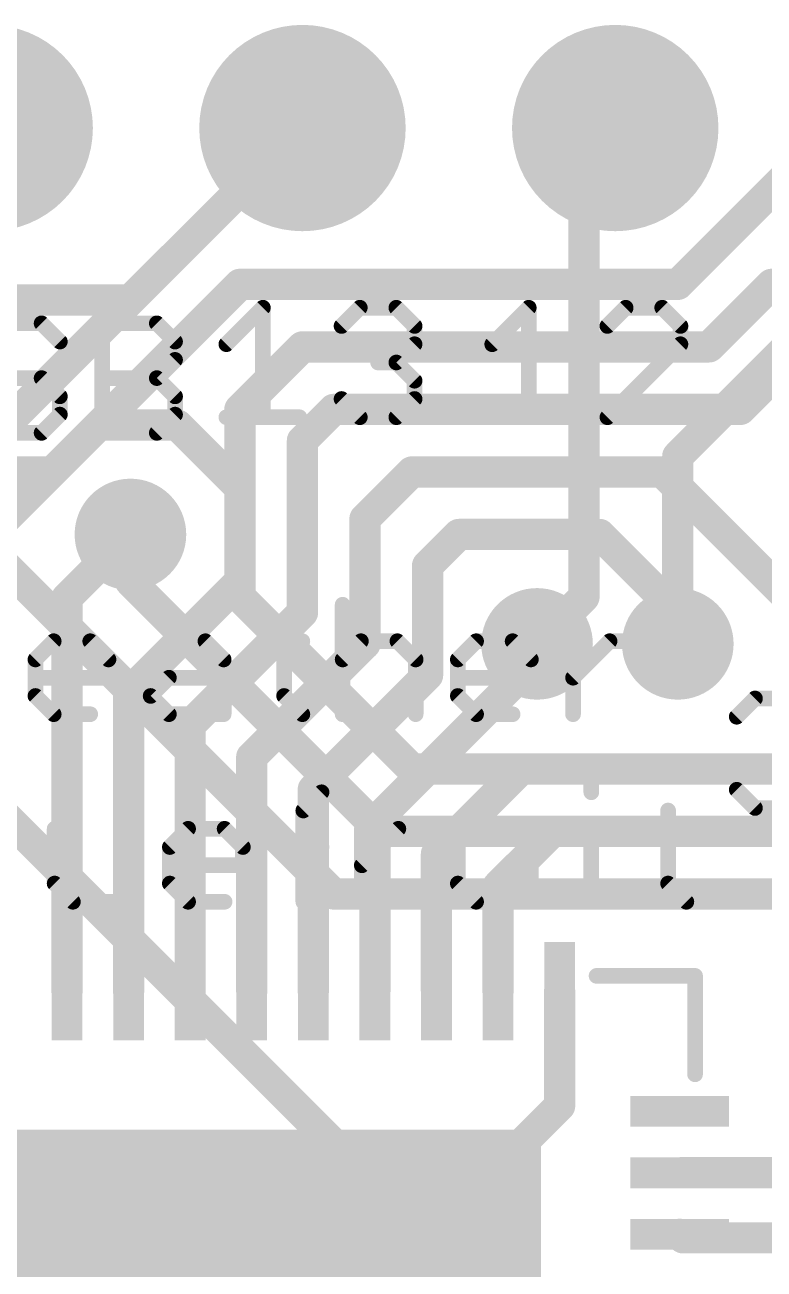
# Model space of a CAD drawing. Extents: x -8.4 to 62, y -6.5 to 32.8.
# Drawn here: x 21.88 to 27.88, y 12.32 to 22.43 of the extents above; entities that cross this region are included whole.
import ezdxf

# ---------------------------------------------------------------- set-up
doc = ezdxf.new("R2010")
doc.units = 0
for name, color, linetype in [('1', 12, 'CONTINUOUS'), ('16', 132, 'CONTINUOUS'), ('17', 110, 'CONTINUOUS'), ('18', 110, 'CONTINUOUS'), ('21', 40, 'CONTINUOUS')]:
    doc.layers.add(name, color=color, linetype=linetype)

# ---------------------------------------------------------------- blocks, each defined once
blk = doc.blocks.new('RECT')
blk.add_solid([(-0.5, -0.5), (0.5, -0.5), (-0.5, 0.5), (0.5, 0.5)])
blk = doc.blocks.new('ROUNDP')
at = {"const_width": 0.5}
blk.add_lwpolyline([(0, -0.25, 1), (0, 0.25, 1), (0, -0.25)], format="xyb", dxfattribs=at)
blk = doc.blocks.new('ROUNDV')
at = {"const_width": 0.5}
blk.add_lwpolyline([(0, -0.25, 1), (0, 0.25, 1), (0, -0.25)], format="xyb", dxfattribs=at)

msp = doc.modelspace()

# ---------------------------------------------------------------- linework, layer by layer
at = {"layer": '1', "const_width": 0.254}
for points in [[(20.955, 18.415), (24.13, 21.59)], [(27.178, 20.32), (28.448, 21.59)], [(23.622, 20.32), (21.59, 18.288)], [(23.622, 20.32), (27.178, 20.32)], [(27.432, 19.812), (27.94, 20.32)], [(27.94, 20.32), (29.718, 20.32)], [(24.13, 19.812), (23.622, 19.304)], [(24.13, 19.812), (27.432, 19.812)], [(27.686, 19.304), (28.194, 19.812)], [(23.622, 19.304), (23.622, 17.907)], [(24.384, 19.304), (24.13, 19.05)], [(24.384, 19.304), (27.686, 19.304)], [(24.13, 19.05), (24.13, 17.653)], [(24.638, 18.415), (25.019, 18.796)], [(25.019, 18.796), (27.051, 18.796)], [(27.051, 18.796), (28.067, 17.78)], [(24.638, 17.399), (24.638, 18.415)], [(22.2182, 17.7732), (22.733, 18.288)], [(25.146, 18.034), (25.4, 18.288)], [(25.4, 18.288), (26.543, 18.288)], [(26.543, 18.288), (27.178, 17.653)], [(25.146, 17.145), (25.146, 18.034)], [(23.622, 17.907), (22.7182, 17.0032)], [(22.2182, 14.5766), (22.2182, 17.7732)], [(24.13, 17.653), (23.2182, 16.7412)], [(27.178, 17.653), (27.178, 17.399)], [(23.7182, 16.4792), (24.638, 17.399)], [(24.7182, 15.9552), (26.162, 17.399)], [(26.035, 17.399), (26.162, 17.399)], [(24.2182, 16.2172), (25.146, 17.145)], [(22.7182, 17.0032), (22.7182, 14.5766)], [(23.2182, 16.7412), (23.2182, 14.5766)], [(23.7182, 14.5766), (23.7182, 16.4792)], [(25.2182, 15.6932), (25.908, 16.383)], [(25.908, 16.383), (32.131, 16.383)], [(24.2182, 14.5766), (24.2182, 16.2172)], [(24.7182, 14.5766), (24.7182, 15.9552)], [(26.162, 15.875), (25.7182, 15.4312)], [(26.162, 15.875), (30.099, 15.875)], [(25.2182, 14.5766), (25.2182, 15.6932)], [(25.7182, 15.4312), (25.7182, 14.5766)], [(26.2182, 14.5766), (26.2182, 13.6452)], [(26.2182, 13.6452), (23.876, 11.303)], [(20.2432, 13.1016), (22.0774, 13.1016)], [(22.0774, 13.1016), (23.876, 11.303)], [(27.1932, 13.1016), (28.2146, 13.1016)], [(27.2218, 12.573), (27.1932, 12.6016)], [(28.448, 12.573), (27.2218, 12.573)]]:
    msp.add_lwpolyline(points, dxfattribs=at)
at = {"layer": '1', "const_width": 0.127}
for points in [[(24.1749, 21.5451, 1), (24.0851, 21.6349)], [(23.622, 20.3835, 1), (23.622, 20.2565)], [(23.6669, 20.2751, 1), (23.5771, 20.3649)], [(27.1331, 20.3649, 1), (27.2229, 20.2751)], [(27.178, 20.2565, 1), (27.178, 20.3835)], [(27.94, 20.3835, 1), (27.94, 20.2565)], [(27.9849, 20.2751, 1), (27.8951, 20.3649)], [(24.13, 19.8755, 1), (24.13, 19.7485)], [(24.1749, 19.7671, 1), (24.0851, 19.8569)], [(27.3871, 19.8569, 1), (27.4769, 19.7671)], [(27.432, 19.7485, 1), (27.432, 19.8755)], [(23.6855, 19.304, 1), (23.5585, 19.304)], [(23.5771, 19.3489, 1), (23.6669, 19.2591)], [(24.384, 19.3675, 1), (24.384, 19.2405)], [(24.4289, 19.2591, 1), (24.3391, 19.3489)], [(27.6411, 19.3489, 1), (27.7309, 19.2591)], [(27.686, 19.2405, 1), (27.686, 19.3675)], [(24.1935, 19.05, 1), (24.0665, 19.05)], [(24.0851, 19.0949, 1), (24.1749, 19.0051)], [(25.019, 18.8595, 1), (25.019, 18.7325)], [(25.0639, 18.7511, 1), (24.9741, 18.8409)], [(27.0959, 18.8409, 1), (27.0061, 18.7511)], [(27.051, 18.7325, 1), (27.051, 18.8595)], [(24.7015, 18.415, 1), (24.5745, 18.415)], [(24.5931, 18.4599, 1), (24.6829, 18.3701)], [(22.7779, 18.2431, 1), (22.6881, 18.3329)], [(25.4, 18.3515, 1), (25.4, 18.2245)], [(25.4449, 18.2431, 1), (25.3551, 18.3329)], [(26.5879, 18.3329, 1), (26.4981, 18.2431)], [(26.543, 18.2245, 1), (26.543, 18.3515)], [(25.2095, 18.034, 1), (25.0825, 18.034)], [(25.1011, 18.0789, 1), (25.1909, 17.9891)], [(23.6669, 17.8621, 1), (23.5771, 17.9519)], [(22.2817, 17.7732, 1), (22.1547, 17.7732)], [(23.5585, 17.907, 1), (23.6855, 17.907)], [(22.1733, 17.8181, 1), (22.2631, 17.7283)], [(24.0665, 17.653, 1), (24.1935, 17.653)], [(24.1749, 17.6081, 1), (24.0851, 17.6979)], [(27.2415, 17.653, 1), (27.1145, 17.653)], [(27.1331, 17.6081, 1), (27.2229, 17.6979)], [(24.6829, 17.3541, 1), (24.5931, 17.4439)], [(26.035, 17.4625, 1), (26.035, 17.3355)], [(26.2069, 17.3541, 1), (26.1171, 17.4439)], [(26.162, 17.3355, 1), (26.162, 17.4625)], [(24.5745, 17.399, 1), (24.7015, 17.399)], [(27.1145, 17.399, 1), (27.2415, 17.399)], [(25.0825, 17.145, 1), (25.2095, 17.145)], [(25.1909, 17.1001, 1), (25.1011, 17.1899)], [(22.7817, 17.0032, 1), (22.6547, 17.0032)], [(22.6733, 17.0481, 1), (22.7631, 16.9583)], [(23.2817, 16.7412, 1), (23.1547, 16.7412)], [(23.1733, 16.7861, 1), (23.2631, 16.6963)], [(23.7817, 16.4792, 1), (23.6547, 16.4792)], [(23.6733, 16.5241, 1), (23.7631, 16.4343)], [(25.908, 16.4465, 1), (25.908, 16.3195)], [(25.9529, 16.3381, 1), (25.8631, 16.4279)], [(24.2817, 16.2172, 1), (24.1547, 16.2172)], [(24.1733, 16.2621, 1), (24.2631, 16.1723)], [(24.7817, 15.9552, 1), (24.6547, 15.9552)], [(24.6733, 16.0001, 1), (24.7631, 15.9103)], [(26.162, 15.9385, 1), (26.162, 15.8115)], [(26.2069, 15.8301, 1), (26.1171, 15.9199)], [(25.2817, 15.6932, 1), (25.1547, 15.6932)], [(25.1733, 15.7381, 1), (25.2631, 15.6483)], [(25.7817, 15.4312, 1), (25.6547, 15.4312)], [(25.6733, 15.4761, 1), (25.7631, 15.3863)], [(26.2817, 14.5766, 1), (26.1547, 14.5766)], [(22.1547, 14.5766, 1), (22.2817, 14.5766)], [(22.6547, 14.5766, 1), (22.7817, 14.5766)], [(23.1547, 14.5766, 1), (23.2817, 14.5766)], [(23.6547, 14.5766, 1), (23.7817, 14.5766)], [(24.1547, 14.5766, 1), (24.2817, 14.5766)], [(24.6547, 14.5766, 1), (24.7817, 14.5766)], [(25.1547, 14.5766, 1), (25.2817, 14.5766)], [(25.6547, 14.5766, 1), (25.7817, 14.5766)], [(26.2631, 13.6003, 1), (26.1733, 13.6901)], [(26.1547, 13.6452, 1), (26.2817, 13.6452)], [(22.1223, 13.1465, 1), (22.0325, 13.0567)], [(22.0774, 13.0381, 1), (22.0774, 13.1651)], [(27.1932, 13.1651, 1), (27.1932, 13.0381)], [(27.2381, 12.6465, 1), (27.1483, 12.5567)], [(27.2218, 12.6365, 1), (27.2218, 12.5095)], [(27.1769, 12.5281, 1), (27.2667, 12.6179)]]:
    msp.add_lwpolyline(points, format="xyb", dxfattribs=at)
at = {"layer": '16', "const_width": 0.254}
for points in [[(22.2885, 19.7485), (24.13, 21.59)], [(22.733, 20.193), (24.13, 21.59)], [(26.67, 21.59), (26.416, 21.336)], [(26.416, 21.336), (26.416, 17.78)], [(18.542, 20.193), (22.733, 20.193)], [(28.067, 19.812), (27.178, 18.923)], [(22.479, 19.177), (22.098, 18.796)], [(23.114, 19.177), (22.479, 19.177)], [(23.622, 18.669), (23.114, 19.177)], [(27.178, 18.923), (27.178, 17.399)], [(22.098, 18.796), (18.669, 18.796)], [(23.622, 17.78), (23.622, 18.669)], [(22.733, 17.907), (22.733, 18.288)], [(21.59, 18.161), (24.384, 15.367)], [(24.765, 15.875), (22.733, 17.907)], [(25.019, 16.383), (23.622, 17.78)], [(26.416, 17.78), (26.035, 17.399)], [(21.209, 16.51), (27.051, 10.668)], [(28.067, 16.383), (25.019, 16.383)], [(24.765, 15.875), (28.575, 15.875)], [(24.384, 15.367), (28.067, 15.367)]]:
    msp.add_lwpolyline(points, dxfattribs=at)
at = {"layer": '16', "const_width": 0.127}
for points in [[(24.1749, 21.5451, 1), (24.0851, 21.6349)], [(24.1749, 21.5451, 1), (24.0851, 21.6349)], [(26.7149, 21.5451, 1), (26.6251, 21.6349)], [(26.4795, 21.336, 1), (26.3525, 21.336)], [(26.3711, 21.3809, 1), (26.4609, 21.2911)], [(22.733, 20.1295, 1), (22.733, 20.2565)], [(22.6881, 20.2379, 1), (22.7779, 20.1481)], [(22.2436, 19.7934, 1), (22.3334, 19.7036)], [(22.479, 19.2405, 1), (22.479, 19.1135)], [(22.5239, 19.1321, 1), (22.4341, 19.2219)], [(23.1589, 19.2219, 1), (23.0691, 19.1321)], [(23.114, 19.1135, 1), (23.114, 19.2405)], [(27.2415, 18.923, 1), (27.1145, 18.923)], [(27.1331, 18.9679, 1), (27.2229, 18.8781)], [(22.0531, 18.8409, 1), (22.1429, 18.7511)], [(22.098, 18.7325, 1), (22.098, 18.8595)], [(23.6855, 18.669, 1), (23.5585, 18.669)], [(23.5771, 18.6241, 1), (23.6669, 18.7139)], [(22.7965, 18.288, 1), (22.6695, 18.288)], [(22.7779, 17.9519, 1), (22.6881, 17.8621)], [(22.6695, 17.907, 1), (22.7965, 17.907)], [(23.6669, 17.8249, 1), (23.5771, 17.7351)], [(26.4609, 17.7351, 1), (26.3711, 17.8249)], [(23.5585, 17.78, 1), (23.6855, 17.78)], [(26.3525, 17.78, 1), (26.4795, 17.78)], [(25.9901, 17.4439, 1), (26.0799, 17.3541)], [(27.1145, 17.399, 1), (27.2415, 17.399)], [(25.019, 16.4465, 1), (25.019, 16.3195)], [(24.9741, 16.3381, 1), (25.0639, 16.4279)], [(24.765, 15.9385, 1), (24.765, 15.8115)], [(24.7201, 15.8301, 1), (24.8099, 15.9199)], [(24.384, 15.4305, 1), (24.384, 15.3035)], [(24.3391, 15.3221, 1), (24.4289, 15.4119)]]:
    msp.add_lwpolyline(points, format="xyb", dxfattribs=at)
at = {"layer": '21', "const_width": 0.127}
for points in [[(23.512, 19.8337), (23.8086, 20.1303)], [(23.8086, 20.1303), (23.8086, 19.2405)], [(24.4475, 19.982), (24.5958, 20.1303)], [(24.5958, 20.1303), (24.8924, 20.1303)], [(24.8924, 20.1303), (25.0407, 19.982)], [(25.671, 19.8337), (25.9676, 20.1303)], [(25.9676, 20.1303), (25.9676, 19.2405)], [(26.7548, 20.1303), (26.6065, 19.982)], [(27.0514, 20.1303), (26.7548, 20.1303)], [(27.1997, 19.982), (27.0514, 20.1303)], [(22.0116, 20.0033), (21.715, 20.0033)], [(22.1599, 19.855), (22.0116, 20.0033)], [(22.5023, 19.1135), (22.5023, 20.0033)], [(22.5023, 20.0033), (22.9471, 20.0033)], [(22.9471, 20.0033), (23.0954, 19.855)], [(25.0407, 19.982), (25.0407, 19.8337)], [(27.1997, 19.8337), (27.1997, 19.982)], [(23.0954, 19.855), (23.0954, 19.7067)], [(25.0407, 19.8337), (24.8924, 19.6854)], [(26.6065, 19.2405), (27.1997, 19.8337)], [(23.0954, 19.7067), (22.9471, 19.5584)], [(24.8924, 19.6854), (24.7441, 19.6854)], [(24.8924, 19.6854), (25.0407, 19.5371)], [(21.715, 19.5584), (22.0116, 19.5584)], [(22.0116, 19.5584), (22.1599, 19.4101)], [(22.5023, 19.5584), (22.9471, 19.5584)], [(22.9471, 19.5584), (23.0954, 19.4101)], [(25.0407, 19.5371), (25.0407, 19.3888)], [(22.1599, 19.4101), (22.1599, 19.2618)], [(23.0954, 19.4101), (23.0954, 19.2618)], [(24.5958, 19.2405), (24.4475, 19.3888)], [(25.0407, 19.3888), (24.8924, 19.2405)], [(22.1599, 19.2618), (22.0116, 19.1135)], [(23.0954, 19.2618), (22.9471, 19.1135)], [(23.512, 19.2405), (24.1052, 19.2405)], [(24.8924, 19.2405), (24.5958, 19.2405)], [(25.671, 19.2405), (26.2642, 19.2405)], [(27.1997, 19.2405), (26.6065, 19.2405)], [(22.0116, 19.1135), (21.715, 19.1135)], [(22.9471, 19.1135), (22.5023, 19.1135)], [(24.4563, 17.7173), (24.4563, 16.8275)], [(23.9809, 17.569), (23.9809, 16.9758)], [(21.9616, 17.2724), (22.1099, 17.4207)], [(22.1099, 17.4207), (22.4065, 17.4207)], [(22.4065, 17.4207), (22.5548, 17.2724)], [(23.0454, 17.4207), (23.342, 17.4207)], [(23.342, 17.4207), (23.4903, 17.2724)], [(23.8326, 17.4207), (24.1292, 17.4207)], [(24.4563, 17.2724), (24.6046, 17.4207)], [(24.6046, 17.4207), (24.9012, 17.4207)], [(24.9012, 17.4207), (25.0495, 17.2724)], [(25.3918, 17.2724), (25.5401, 17.4207)], [(25.5401, 17.4207), (25.8367, 17.4207)], [(25.8367, 17.4207), (25.985, 17.2724)], [(26.3273, 16.8275), (26.3273, 17.4207)], [(26.3273, 17.1241), (26.6239, 17.4207)], [(26.6239, 17.4207), (26.7722, 17.4207)], [(21.9616, 16.9758), (21.9616, 17.2724)], [(22.5548, 17.2724), (22.5548, 17.1241)], [(23.4903, 17.2724), (23.4903, 16.8275)], [(25.0495, 17.2724), (25.0495, 16.8275)], [(25.3918, 16.9758), (25.3918, 17.2724)], [(25.985, 17.2724), (25.985, 17.1241)], [(22.5548, 17.1241), (21.9616, 17.1241)], [(22.8971, 16.9758), (23.0454, 17.1241)], [(23.0454, 17.1241), (23.4903, 17.1241)], [(25.985, 17.1241), (25.3918, 17.1241)], [(22.1099, 16.8275), (21.9616, 16.9758)], [(23.0454, 16.8275), (22.8971, 16.9758)], [(23.9809, 16.9758), (24.1292, 16.8275)], [(25.5401, 16.8275), (25.3918, 16.9758)], [(27.6565, 16.807), (27.8048, 16.9553)], [(27.8048, 16.9553), (28.1013, 16.9553)], [(22.4065, 16.8275), (22.1099, 16.8275)], [(23.4903, 16.8275), (23.0454, 16.8275)], [(25.8367, 16.8275), (25.5401, 16.8275)], [(26.4756, 16.3416), (26.4756, 16.1933)], [(27.8048, 16.0655), (27.6565, 16.2138)], [(24.1368, 16.045), (24.2851, 16.1933)], [(24.1368, 15.3035), (24.1368, 16.045)], [(27.0993, 16.045), (27.0993, 15.4518)], [(28.1013, 16.0655), (27.8048, 16.0655)], [(22.1175, 15.8967), (22.1175, 15.4518)], [(22.7107, 15.3035), (22.7107, 15.8967)], [(23.053, 15.7484), (23.2013, 15.8967)], [(23.2013, 15.8967), (23.4979, 15.8967)], [(23.4979, 15.8967), (23.6462, 15.7484)], [(24.6122, 15.3035), (24.6122, 15.8967)], [(24.6122, 15.6001), (24.9088, 15.8967)], [(24.9088, 15.8967), (25.0571, 15.8967)], [(25.3918, 15.8967), (25.3918, 15.4518)], [(25.985, 15.3035), (25.985, 15.8967)], [(26.3273, 15.8967), (26.4756, 15.8967)], [(26.4756, 15.8967), (26.4756, 15.3035)], [(26.951, 15.8967), (27.2476, 15.8967)], [(23.053, 15.4518), (23.053, 15.7484)], [(23.6462, 15.7484), (23.6462, 15.6001)], [(23.9885, 15.7484), (24.2851, 15.7484)], [(23.6462, 15.6001), (23.053, 15.6001)], [(22.1175, 15.4518), (22.2658, 15.3035)], [(23.2013, 15.3035), (23.053, 15.4518)], [(25.3918, 15.4518), (25.5401, 15.3035)], [(27.0993, 15.4518), (27.2476, 15.3035)], [(22.2658, 15.3035), (22.7107, 15.3035)], [(23.4979, 15.3035), (23.2013, 15.3035)], [(25.5401, 15.3035), (25.985, 15.3035)], [(26.3273, 15.3035), (26.6239, 15.3035)], [(26.5182, 14.7016), (27.3182, 14.7016)], [(27.3182, 14.7016), (27.3182, 13.9016)]]:
    msp.add_lwpolyline(points, dxfattribs=at)
at = {"layer": '21', "const_width": 0.0635}
for points in [[(23.8403, 20.1303, 1), (23.7768, 20.1303)], [(23.831, 20.1078, 1), (23.7861, 20.1527)], [(24.5958, 20.162, 1), (24.5958, 20.0985)], [(24.6182, 20.1078, 1), (24.5733, 20.1527)], [(24.9148, 20.1527, 1), (24.8699, 20.1078)], [(24.8924, 20.0985, 1), (24.8924, 20.162)], [(25.9993, 20.1303, 1), (25.9358, 20.1303)], [(25.99, 20.1078, 1), (25.9451, 20.1527)], [(26.7548, 20.162, 1), (26.7548, 20.0985)], [(26.7772, 20.1078, 1), (26.7323, 20.1527)], [(27.0738, 20.1527, 1), (27.0289, 20.1078)], [(27.0514, 20.0985, 1), (27.0514, 20.162)], [(22.0341, 20.0257, 1), (21.9892, 19.9808)], [(22.0116, 19.9715, 1), (22.0116, 20.035)], [(22.534, 20.0033, 1), (22.4705, 20.0033)], [(22.5023, 20.035, 1), (22.5023, 19.9715)], [(22.9696, 20.0257, 1), (22.9247, 19.9808)], [(22.9471, 19.9715, 1), (22.9471, 20.035)], [(24.425, 20.0044, 1), (24.47, 19.9595)], [(25.0724, 19.982, 1), (25.0089, 19.982)], [(25.0182, 19.9595, 1), (25.0631, 20.0044)], [(26.584, 20.0044, 1), (26.629, 19.9595)], [(27.2314, 19.982, 1), (27.1679, 19.982)], [(27.1772, 19.9595, 1), (27.2221, 20.0044)], [(23.1272, 19.855, 1), (23.0637, 19.855)], [(22.1375, 19.8325, 1), (22.1824, 19.8774)], [(23.073, 19.8325, 1), (23.1179, 19.8774)], [(23.4895, 19.8561, 1), (23.5344, 19.8112)], [(25.0089, 19.8337, 1), (25.0724, 19.8337)], [(25.0631, 19.8112, 1), (25.0182, 19.8561)], [(25.6485, 19.8561, 1), (25.6934, 19.8112)], [(27.1679, 19.8337, 1), (27.2314, 19.8337)], [(27.2221, 19.8112, 1), (27.1772, 19.8561)], [(23.0637, 19.7067, 1), (23.1272, 19.7067)], [(23.1179, 19.6842, 1), (23.073, 19.7291)], [(24.7441, 19.7171, 1), (24.7441, 19.6536)], [(24.9148, 19.7078, 1), (24.8699, 19.6629)], [(24.8699, 19.7078, 1), (24.9148, 19.6629)], [(24.8924, 19.6536, 1), (24.8924, 19.7171)], [(22.0341, 19.5808, 1), (21.9892, 19.5359)], [(22.0116, 19.5266, 1), (22.0116, 19.5901)], [(22.5023, 19.5901, 1), (22.5023, 19.5266)], [(22.9696, 19.5808, 1), (22.9247, 19.5359)], [(22.9247, 19.5808, 1), (22.9696, 19.5359)], [(22.9471, 19.5266, 1), (22.9471, 19.5901)], [(25.0724, 19.5371, 1), (25.0089, 19.5371)], [(25.0182, 19.5146, 1), (25.0631, 19.5595)], [(22.1917, 19.4101, 1), (22.1282, 19.4101)], [(22.1375, 19.3876, 1), (22.1824, 19.4325)], [(23.1272, 19.4101, 1), (23.0637, 19.4101)], [(23.073, 19.3876, 1), (23.1179, 19.4325)], [(24.47, 19.4112, 1), (24.425, 19.3663)], [(25.0089, 19.3888, 1), (25.0724, 19.3888)], [(25.0631, 19.3663, 1), (25.0182, 19.4112)], [(22.1824, 19.2393, 1), (22.1375, 19.2842)], [(23.1179, 19.2393, 1), (23.073, 19.2842)], [(22.1282, 19.2618, 1), (22.1917, 19.2618)], [(23.0637, 19.2618, 1), (23.1272, 19.2618)], [(23.512, 19.2722, 1), (23.512, 19.2088)], [(23.7768, 19.2405, 1), (23.8403, 19.2405)], [(24.1052, 19.2088, 1), (24.1052, 19.2722)], [(24.5958, 19.2722, 1), (24.5958, 19.2088)], [(24.5733, 19.218, 1), (24.6182, 19.263)], [(24.8699, 19.263, 1), (24.9148, 19.218)], [(24.8924, 19.2088, 1), (24.8924, 19.2722)], [(25.671, 19.2722, 1), (25.671, 19.2088)], [(25.9358, 19.2405, 1), (25.9993, 19.2405)], [(26.2642, 19.2088, 1), (26.2642, 19.2722)], [(26.584, 19.263, 1), (26.629, 19.218)], [(26.6065, 19.2722, 1), (26.6065, 19.2088)], [(27.1997, 19.2088, 1), (27.1997, 19.2722)], [(21.9892, 19.136, 1), (22.0341, 19.091)], [(22.0116, 19.0818, 1), (22.0116, 19.1453)], [(22.5023, 19.1453, 1), (22.5023, 19.0818)], [(22.4705, 19.1135, 1), (22.534, 19.1135)], [(22.9247, 19.136, 1), (22.9696, 19.091)], [(22.9471, 19.0818, 1), (22.9471, 19.1453)], [(24.488, 17.7173, 1), (24.4245, 17.7173)], [(24.0127, 17.569, 1), (23.9492, 17.569)], [(22.1099, 17.4524, 1), (22.1099, 17.3889)], [(22.1323, 17.3982, 1), (22.0874, 17.4431)], [(22.4289, 17.4431, 1), (22.384, 17.3982)], [(22.4065, 17.3889, 1), (22.4065, 17.4524)], [(23.0454, 17.4524, 1), (23.0454, 17.3889)], [(23.3644, 17.4431, 1), (23.3195, 17.3982)], [(23.342, 17.3889, 1), (23.342, 17.4524)], [(23.8326, 17.4524, 1), (23.8326, 17.3889)], [(24.1292, 17.3889, 1), (24.1292, 17.4524)], [(24.6046, 17.4524, 1), (24.6046, 17.3889)], [(24.627, 17.3982, 1), (24.5821, 17.4431)], [(24.9236, 17.4431, 1), (24.8787, 17.3982)], [(24.9012, 17.3889, 1), (24.9012, 17.4524)], [(25.5401, 17.4524, 1), (25.5401, 17.3889)], [(25.5626, 17.3982, 1), (25.5177, 17.4431)], [(25.8591, 17.4431, 1), (25.8142, 17.3982)], [(25.8367, 17.3889, 1), (25.8367, 17.4524)], [(26.3591, 17.4207, 1), (26.2956, 17.4207)], [(26.6239, 17.4524, 1), (26.6239, 17.3889)], [(26.6464, 17.3982, 1), (26.6015, 17.4431)], [(26.7722, 17.3889, 1), (26.7722, 17.4524)], [(21.9933, 17.2724, 1), (21.9298, 17.2724)], [(21.9391, 17.2948, 1), (21.984, 17.2499)], [(22.5865, 17.2724, 1), (22.523, 17.2724)], [(22.5323, 17.2499, 1), (22.5772, 17.2948)], [(23.522, 17.2724, 1), (23.4585, 17.2724)], [(23.4678, 17.2499, 1), (23.5127, 17.2948)], [(24.4338, 17.2948, 1), (24.4787, 17.2499)], [(25.0812, 17.2724, 1), (25.0177, 17.2724)], [(25.027, 17.2499, 1), (25.0719, 17.2948)], [(25.4236, 17.2724, 1), (25.3601, 17.2724)], [(25.3694, 17.2948, 1), (25.4143, 17.2499)], [(26.0167, 17.2724, 1), (25.9532, 17.2724)], [(25.9625, 17.2499, 1), (26.0074, 17.2948)], [(21.9616, 17.1558, 1), (21.9616, 17.0923)], [(22.5548, 17.0923, 1), (22.5548, 17.1558)], [(23.0454, 17.1558, 1), (23.0454, 17.0923)], [(23.0678, 17.1016, 1), (23.0229, 17.1465)], [(23.4903, 17.0923, 1), (23.4903, 17.1558)], [(25.3918, 17.1558, 1), (25.3918, 17.0923)], [(25.985, 17.0923, 1), (25.985, 17.1558)], [(22.523, 17.1241, 1), (22.5865, 17.1241)], [(25.9532, 17.1241, 1), (26.0167, 17.1241)], [(26.3049, 17.1465, 1), (26.3498, 17.1016)], [(21.984, 16.9982, 1), (21.9391, 16.9533)], [(21.9298, 16.9758, 1), (21.9933, 16.9758)], [(22.9196, 16.9982, 1), (22.8746, 16.9533)], [(22.8746, 16.9982, 1), (22.9196, 16.9533)], [(24.0034, 16.9982, 1), (23.9585, 16.9533)], [(23.9492, 16.9758, 1), (24.0127, 16.9758)], [(25.3601, 16.9758, 1), (25.4236, 16.9758)], [(25.4143, 16.9982, 1), (25.3694, 16.9533)], [(27.8048, 16.987, 1), (27.8048, 16.9235)], [(27.8272, 16.9328, 1), (27.7823, 16.9777)], [(22.1099, 16.8592, 1), (22.1099, 16.7958)], [(22.4065, 16.7958, 1), (22.4065, 16.8592)], [(23.0454, 16.8592, 1), (23.0454, 16.7958)], [(23.4903, 16.7958, 1), (23.4903, 16.8592)], [(25.5401, 16.8592, 1), (25.5401, 16.7958)], [(25.8367, 16.7958, 1), (25.8367, 16.8592)], [(22.0874, 16.805, 1), (22.1323, 16.85)], [(23.0229, 16.805, 1), (23.0678, 16.85)], [(23.4585, 16.8275, 1), (23.522, 16.8275)], [(24.1068, 16.805, 1), (24.1517, 16.85)], [(24.4245, 16.8275, 1), (24.488, 16.8275)], [(25.0177, 16.8275, 1), (25.0812, 16.8275)], [(25.5177, 16.805, 1), (25.5626, 16.85)], [(26.2956, 16.8275, 1), (26.3591, 16.8275)], [(27.634, 16.8294, 1), (27.6789, 16.7845)], [(26.5074, 16.3416, 1), (26.4439, 16.3416)], [(27.6789, 16.2362, 1), (27.634, 16.1913)], [(24.3076, 16.1708, 1), (24.2627, 16.2157)], [(26.4439, 16.1933, 1), (26.5074, 16.1933)], [(24.1686, 16.045, 1), (24.1051, 16.045)], [(24.1144, 16.0674, 1), (24.1593, 16.0225)], [(27.1311, 16.045, 1), (27.0676, 16.045)], [(27.8048, 16.0972, 1), (27.8048, 16.0338)], [(27.7823, 16.043, 1), (27.8272, 16.088)], [(22.1492, 15.8967, 1), (22.0858, 15.8967)], [(22.7424, 15.8967, 1), (22.6789, 15.8967)], [(23.2013, 15.9284, 1), (23.2013, 15.8649)], [(23.2238, 15.8742, 1), (23.1789, 15.9191)], [(23.5203, 15.9191, 1), (23.4754, 15.8742)], [(23.4979, 15.8649, 1), (23.4979, 15.9284)], [(24.644, 15.8967, 1), (24.5805, 15.8967)], [(24.9088, 15.9284, 1), (24.9088, 15.8649)], [(24.9313, 15.8742, 1), (24.8863, 15.9191)], [(25.0571, 15.8649, 1), (25.0571, 15.9284)], [(25.4236, 15.8967, 1), (25.3601, 15.8967)], [(26.0167, 15.8967, 1), (25.9532, 15.8967)], [(26.3273, 15.9284, 1), (26.3273, 15.8649)], [(26.5074, 15.8967, 1), (26.4439, 15.8967)], [(26.4756, 15.8649, 1), (26.4756, 15.9284)], [(26.951, 15.9284, 1), (26.951, 15.8649)], [(27.2476, 15.8649, 1), (27.2476, 15.9284)], [(23.0848, 15.7484, 1), (23.0213, 15.7484)], [(23.0306, 15.7708, 1), (23.0755, 15.7259)], [(23.6779, 15.7484, 1), (23.6144, 15.7484)], [(23.6237, 15.7259, 1), (23.6686, 15.7708)], [(23.9885, 15.7801, 1), (23.9885, 15.7166)], [(24.2851, 15.7166, 1), (24.2851, 15.7801)], [(23.053, 15.6318, 1), (23.053, 15.5683)], [(23.6144, 15.6001, 1), (23.6779, 15.6001)], [(23.6462, 15.5683, 1), (23.6462, 15.6318)], [(24.5898, 15.6225, 1), (24.6347, 15.5776)], [(22.14, 15.4742, 1), (22.095, 15.4293)], [(22.0858, 15.4518, 1), (22.1492, 15.4518)], [(23.0213, 15.4518, 1), (23.0848, 15.4518)], [(23.0755, 15.4742, 1), (23.0306, 15.4293)], [(25.3601, 15.4518, 1), (25.4236, 15.4518)], [(25.4143, 15.4742, 1), (25.3694, 15.4293)], [(27.1218, 15.4742, 1), (27.0768, 15.4293)], [(27.0676, 15.4518, 1), (27.1311, 15.4518)], [(22.2658, 15.3353, 1), (22.2658, 15.2718)], [(22.7107, 15.2718, 1), (22.7107, 15.3353)], [(23.2013, 15.3353, 1), (23.2013, 15.2718)], [(23.4979, 15.2718, 1), (23.4979, 15.3353)], [(25.5401, 15.3353, 1), (25.5401, 15.2718)], [(25.985, 15.2718, 1), (25.985, 15.3353)], [(26.3273, 15.3353, 1), (26.3273, 15.2718)], [(26.6239, 15.2718, 1), (26.6239, 15.3353)], [(22.2433, 15.281, 1), (22.2882, 15.326)], [(22.6789, 15.3035, 1), (22.7424, 15.3035)], [(23.1789, 15.281, 1), (23.2238, 15.326)], [(24.1051, 15.3035, 1), (24.1686, 15.3035)], [(24.5805, 15.3035, 1), (24.644, 15.3035)], [(25.5177, 15.281, 1), (25.5626, 15.326)], [(25.9532, 15.3035, 1), (26.0167, 15.3035)], [(26.4439, 15.3035, 1), (26.5074, 15.3035)], [(27.2251, 15.281, 1), (27.27, 15.326)], [(26.5182, 14.7334, 1), (26.5182, 14.6699)], [(27.3499, 14.7016, 1), (27.2864, 14.7016)], [(27.3182, 14.6699, 1), (27.3182, 14.7334)], [(27.2864, 13.9016, 1), (27.3499, 13.9016)]]:
    msp.add_lwpolyline(points, format="xyb", dxfattribs=at)

# ---------------------------------------------------------------- block references
at = {"layer": '1', "xscale": 0.8, "yscale": 0.25}
for p, rotation in [((22.2182, 14.5766), 270), ((22.7182, 14.5766), 270), ((23.2182, 14.5766), 270), ((23.7182, 14.5766), 270), ((24.2182, 14.5766), 270), ((24.7182, 14.5766), 270), ((25.2182, 14.5766), 270), ((25.7182, 14.5766), 270), ((26.2182, 14.5766), 270), ((27.1932, 13.6016), 180), ((27.1932, 13.1016), 180), ((27.1932, 12.6016), 180)]:
    msp.add_blockref('RECT', p, dxfattribs=dict(at, rotation=rotation))
at = {"layer": '1', "xscale": 4.7, "yscale": 4.7}
msp.add_blockref('RECT', (23.7182, 11.1016), dxfattribs=at)
at = {"layer": '17', "xscale": 1.6764, "yscale": 1.6764, "rotation": 90}
for p in [(21.59, 21.59), (21.59, 21.59), (24.13, 21.59), (24.13, 21.59), (26.67, 21.59), (26.67, 21.59)]:
    msp.add_blockref('ROUNDP', p, dxfattribs=at)
at = {"layer": '18', "xscale": 0.9064, "yscale": 0.9064}
for p in [(22.733, 18.288), (22.733, 18.288), (26.035, 17.399), (26.035, 17.399), (27.178, 17.399), (27.178, 17.399)]:
    msp.add_blockref('ROUNDV', p, dxfattribs=at)

doc.saveas('drawing.dxf')
